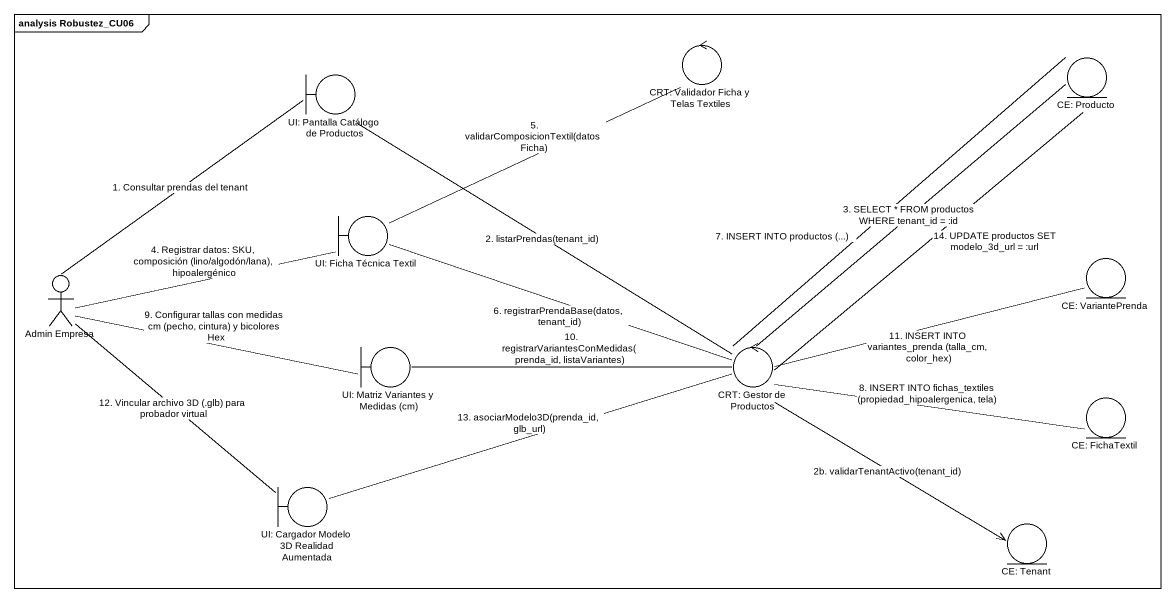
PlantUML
@startuml
mainframe analysis Robustez_CU06
boundary "UI: Pantalla Catálogo de Productos" as UI_Pantalla_Catálogo_de
control "CRT: Validador Ficha y Telas Textiles" as CRT_Validador_Ficha_y_Telas
entity "CE: Producto" as CE_Producto
boundary "UI: Ficha Técnica Textil" as UI_Ficha_Técnica_Textil
actor "Admin Empresa" as Admin_Empresa
entity "CE: VariantePrenda" as CE_VariantePrenda
boundary "UI: Matriz Variantes y Medidas (cm)" as UI_Matriz_Variantes_y
control "CRT: Gestor de Productos" as CRT_Gestor_de_Productos
entity "CE: FichaTextil" as CE_FichaTextil
boundary "UI: Cargador Modelo 3D Realidad Aumentada" as UI_Cargador_Modelo_3D
entity "CE: Tenant" as CE_Tenant
UI_Pantalla_Catálogo_de -- CRT_Gestor_de_Productos : 2. listarPrendas(tenant_id)
UI_Ficha_Técnica_Textil -right- CRT_Validador_Ficha_y_Telas : 5. validarComposicionTextil(datosFicha)
UI_Ficha_Técnica_Textil -right- CRT_Gestor_de_Productos : 6. registrarPrendaBase(datos, tenant_id)
Admin_Empresa -up- UI_Pantalla_Catálogo_de : 1. Consultar prendas del tenant
Admin_Empresa -right- UI_Ficha_Técnica_Textil : 4. Registrar datos: SKU, composición (lino/algodón/lana), hipoalergénico
Admin_Empresa -right- UI_Matriz_Variantes_y : 9. Configurar tallas con medidas cm (pecho, cintura) y bicolores Hex
Admin_Empresa -- UI_Cargador_Modelo_3D : 12. Vincular archivo 3D (.glb) para probador virtual
UI_Matriz_Variantes_y -right- CRT_Gestor_de_Productos : 10. registrarVariantesConMedidas(prenda_id, listaVariantes)
CRT_Gestor_de_Productos -up- CE_Producto : 3. SELECT * FROM productos WHERE tenant_id = :id
CRT_Gestor_de_Productos -up- CE_Producto : 7. INSERT INTO productos (...)
CRT_Gestor_de_Productos -up- CE_Producto : 14. UPDATE productos SET modelo_3d_url = :url
CRT_Gestor_de_Productos -right- CE_VariantePrenda : 11. INSERT INTO variantes_prenda (talla_cm, color_hex)
CRT_Gestor_de_Productos -right- CE_FichaTextil : 8. INSERT INTO fichas_textiles (propiedad_hipoalergenica, tela)
CRT_Gestor_de_Productos --> CE_Tenant : 2b. validarTenantActivo(tenant_id)
UI_Cargador_Modelo_3D -right- CRT_Gestor_de_Productos : 13. asociarModelo3D(prenda_id, glb_url)
@enduml
